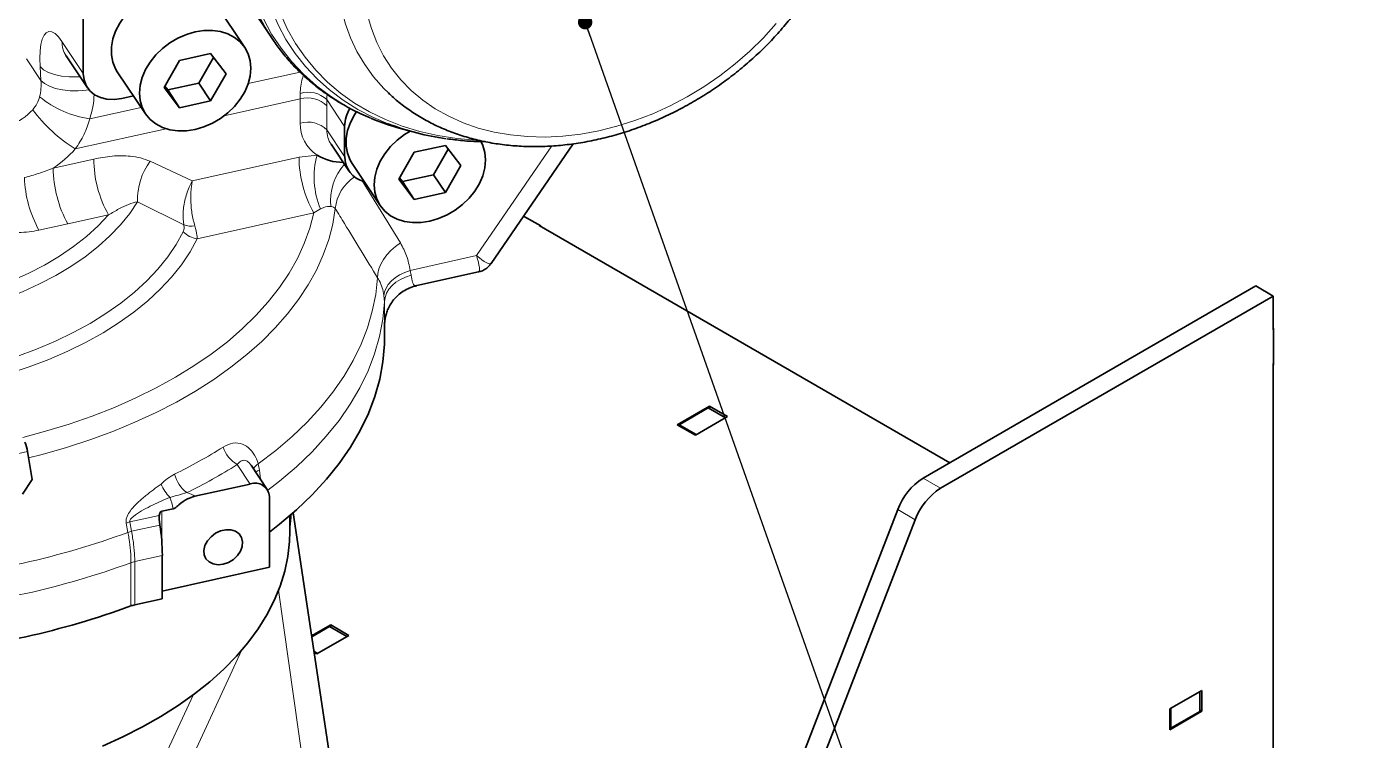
# Paper-space layout 'Blatt1' of a CAD drawing. Header units: millimetres. Extents: x 0 to 1189, y 0 to 841.
# Drawn here: x 952.5 to 1016.8, y 412.9 to 447.5 of the extents above; entities that cross this region are included whole.
import ezdxf

# ---------------------------------------------------------------- set-up
doc = ezdxf.new("R2010")
doc.units = ezdxf.units.MM
doc.layers.add('BESCHRIFTUNG', color=5, linetype='Continuous')
doc.dimstyles.new('SLDDIMSTYLE0', dxfattribs={"dimtxt": 0.18, "dimasz": 0.7, "dimexe": 0, "dimexo": 0.0625, "dimgap": 0, "dimtad": 0, "dimtih": 1, "dimtoh": 1, "dimdec": 0, "dimrnd": 1e-09, "dimzin": 0, "dimdsep": 46, "dimtxsty": 'Standard', "dimblk1": 'DOT', "dimblk2": 'DOT', "dimsah": 1, "dimcen": 0.09, "dimadec": 0, "dimazin": 0, "dimtfac": 0.7, "dimtdec": 0, "dimtofl": 0, "dimtmove": 0, "dimatfit": 3, "dimldrblk": 'DOT', "dimfxl": 1, "dimfrac": 2, "dimtolj": 1, "dimtzin": 0, "dimarcsym": 0})

# ---------------------------------------------------------------- blocks, each defined once
blk = doc.blocks.new('_Dot')
at = {"color": 0, "linetype": 'ByBlock', "lineweight": -2}
blk.add_line((-0.5, 0), (-1, 0), dxfattribs=at)
at = {"color": 0, "linetype": 'ByBlock', "const_width": 0.5}
blk.add_lwpolyline([(-0.25, 0, 1), (0.25, 0, 1)], format="xyb", close=True, dxfattribs=at)

psp = doc.layouts.new('Blatt1')

# ---------------------------------------------------------------- linework, layer by layer
at = {"color": 7, "linetype": 'Continuous', "lineweight": 35}
for p, q in [((955.246, 449.021), (955.246, 445.265)), ((963.089, 446.522), (961.723, 448.569)), ((963.269, 448.671), (964.412, 446.959)), ((964.507, 446.818), (964.412, 446.959)), ((961.431, 446.224), (959.922, 445.888)), ((962.185, 445.248), (961.431, 446.224)), ((954.415, 446.12), (955.449, 444.57)), ((959.922, 445.888), (959.168, 444.577)), ((960.856, 444.799), (961.571, 446.042)), ((956.898, 445.35), (958.264, 443.303)), ((961.431, 443.937), (962.185, 445.248)), ((959.168, 444.577), (959.922, 443.602)), ((959.207, 444.645), (959.347, 444.464)), ((959.347, 444.464), (960.856, 444.799)), ((959.347, 444.464), (959.922, 443.602)), ((960.856, 444.799), (961.431, 443.937)), ((970.134, 444.247), (970.061, 444.316)), ((957.112, 444.047), (957.683, 444.174)), ((959.922, 443.602), (961.431, 443.937)), ((967.937, 441.228), (967.937, 442.697)), ((970.649, 442.595), (971.179, 442.448)), ((967.277, 441.826), (968.14, 440.533)), ((972.827, 441.775), (971.318, 441.439)), ((973.581, 440.799), (972.827, 441.775)), ((975.044, 436.045), (979.035, 441.851)), ((971.318, 441.439), (970.564, 440.129)), ((972.252, 440.35), (972.967, 441.593)), ((968.295, 440.902), (969.66, 438.855)), ((972.827, 439.489), (973.581, 440.799)), ((970.564, 440.129), (971.318, 439.153)), ((970.603, 440.196), (970.743, 440.015)), ((970.743, 440.015), (972.252, 440.35)), ((970.743, 440.015), (971.318, 439.153)), ((972.252, 440.35), (972.827, 439.489)), ((971.318, 439.153), (972.827, 439.489)), ((977.456, 437.866), (976.625, 438.346)), ((977.386, 437.891), (977.4, 437.899)), ((997.324, 426.381), (977.386, 437.891)), ((977.456, 437.85), (977.456, 437.866)), ((971.437, 434.969), (974.436, 435.635)), ((996.021, 425.629), (1012.175, 434.954)), ((1012.175, 434.954), (1013.024, 434.464)), ((996.87, 425.139), (1013.024, 434.464)), ((1013.024, 434.464), (1013.024, 432.831)), ((969.879, 432.51), (969.879, 433.195)), ((1013.038, 432.905), (1013.024, 432.913)), ((1013.038, 432.84), (1013.024, 432.831)), ((1013.038, 431.108), (1013.038, 432.905)), ((1013.024, 431.198), (1013.038, 431.206)), ((1013.024, 431.198), (1013.024, 408.008)), ((1013.024, 431.117), (1013.038, 431.108)), ((985.645, 429.122), (984.089, 428.224)), ((985.588, 429.041), (984.174, 428.224)), ((985.588, 429.041), (986.423, 428.559)), ((986.522, 428.616), (985.645, 429.122)), ((985.645, 429.008), (985.645, 429.122)), ((984.089, 428.224), (984.966, 427.718)), ((984.174, 428.224), (985.008, 427.743)), ((984.174, 428.224), (984.174, 428.175)), ((984.966, 427.718), (986.522, 428.616)), ((952.758, 425.562), (952.545, 426.916)), ((964.181, 425.085), (963.402, 426.252)), ((952.289, 424.857), (952.758, 425.562)), ((963.349, 425.346), (960.661, 424.749)), ((964.282, 424.737), (964.282, 421.308)), ((959.056, 424.023), (959.616, 424.147)), ((965.279, 423.038), (965.279, 423.807)), ((969.795, 395.042), (965.433, 423.941)), ((988.265, 407.27), (994.797, 424.105)), ((958.942, 423.527), (958.967, 423.356)), ((995.645, 423.615), (989.113, 406.78)), ((959.085, 421.88), (959.085, 419.781)), ((964.282, 421.308), (959.085, 420.152)), ((957.747, 419.484), (959.085, 419.781)), ((967.26, 418.509), (966.334, 417.974)), ((968.137, 418.003), (967.26, 418.509)), ((967.26, 418.395), (967.26, 418.509)), ((967.203, 418.427), (966.34, 417.929)), ((966.581, 417.105), (968.137, 418.003)), ((967.203, 418.427), (968.038, 417.946)), ((966.446, 417.232), (966.624, 417.129)), ((966.454, 417.178), (966.581, 417.105)), ((1008.004, 414.435), (1009.559, 415.333)), ((1009.559, 415.333), (1009.559, 414.321)), ((1009.46, 414.313), (1009.46, 415.276)), ((1008.004, 413.423), (1008.004, 414.435)), ((1009.559, 414.321), (1008.004, 413.423)), ((1008.046, 413.496), (1008.046, 414.46)), ((1008.046, 413.496), (1009.46, 414.313)), ((1009.46, 414.378), (1009.559, 414.321)), ((1008.004, 413.521), (1008.046, 413.496))]:
    psp.add_line(p, q, dxfattribs=at)
at = {"color": 8, "linetype": 'Continuous', "lineweight": 18}
for p, q in [((954.212, 446.815), (955.246, 445.265)), ((952.489, 445.968), (953.187, 444.922)), ((953.187, 444.922), (953.146, 445.593)), ((963.256, 444.771), (965.778, 445.331)), ((955.557, 443.059), (958.056, 443.615)), ((965.782, 444.028), (962.089, 443.207)), ((965.782, 442.852), (965.782, 444.028)), ((967.937, 442.697), (967.073, 443.993)), ((967.075, 443.697), (967.075, 442.521)), ((959.264, 442.579), (954.86, 441.6)), ((967.075, 442.521), (967.937, 441.228)), ((974.337, 436.425), (977.997, 441.749)), ((953.785, 440.674), (955.755, 441.113)), ((958.498, 441.005), (960.541, 440.053)), ((960.541, 440.053), (965.722, 441.205)), ((965.722, 441.205), (966.599, 441.304)), ((968.767, 440.088), (970.647, 437.039)), ((960.126, 437.912), (957.882, 439.042)), ((966.441, 438.495), (960.778, 437.236)), ((966.766, 438.691), (966.441, 438.495)), ((954.503, 437.964), (953.094, 437.663)), ((956.474, 438.402), (954.503, 437.964)), ((971.115, 435.709), (974.337, 436.425)), ((971.115, 435.709), (971.159, 435.477)), ((969.869, 434.187), (969.845, 434.494)), ((952.545, 426.916), (937.427, 423.555)), ((963.349, 425.346), (962.72, 426.29)), ((963.745, 426.318), (963.806, 426.025)), ((963.806, 426.025), (963.847, 425.585)), ((996.021, 425.629), (996.87, 425.139)), ((958.936, 423.823), (957.502, 423.504)), ((959.056, 424.023), (959.056, 422.576)), ((995.645, 423.615), (994.797, 424.105)), ((957.418, 423), (957.331, 423.454)), ((957.502, 423.504), (957.588, 423.05)), ((957.588, 423.05), (958.967, 423.356)), ((959.085, 421.88), (957.747, 421.583)), ((957.562, 419.429), (957.562, 421.528)), ((957.747, 421.583), (957.747, 419.484)), ((964.729, 420.191), (969.211, 388.642)), ((962.951, 417.297), (959.296, 409.423)), ((958.337, 410.288), (960.575, 415.109))]:
    psp.add_line(p, q, dxfattribs=at)
at = {"color": 8, "linetype": 'Continuous', "lineweight": 18, "flags": 128}
for points in [[(964.412, 446.959), (964.073, 447.504), (963.696, 448.232), (963.381, 448.994), (963.128, 449.785), (962.939, 450.604), (962.814, 451.446), (962.755, 452.308), (962.762, 453.185), (962.834, 454.075), (962.971, 454.974), (963.173, 455.877)], [(963.41, 455.65), (963.206, 454.733), (963.068, 453.821), (962.999, 452.918), (962.997, 452.028), (963.063, 451.154), (963.197, 450.302), (963.398, 449.475), (963.665, 448.675), (963.997, 447.908), (964.393, 447.176), (964.85, 446.483), (965.367, 445.832), (965.941, 445.225), (966.57, 444.665), (967.251, 444.156), (967.981, 443.698), (968.756, 443.295), (969.21, 443.094)], [(970.043, 442.825), (969.336, 443.129), (968.581, 443.522), (967.871, 443.967), (967.208, 444.463), (966.595, 445.008), (966.036, 445.599), (965.533, 446.233), (965.088, 446.908), (964.703, 447.621), (964.379, 448.368), (964.119, 449.146), (963.924, 449.952), (963.793, 450.781), (963.729, 451.632), (963.731, 452.498), (963.798, 453.378), (963.932, 454.266), (964.131, 455.159)], [(964.522, 454.966), (964.324, 454.071), (964.192, 453.18), (964.127, 452.298), (964.131, 451.43), (964.202, 450.579), (964.341, 449.749), (964.546, 448.944), (964.817, 448.168), (965.153, 447.425), (965.552, 446.718), (966.012, 446.05), (966.531, 445.424), (967.107, 444.844), (967.736, 444.311), (968.417, 443.829), (969.145, 443.4), (969.918, 443.026), (970.731, 442.708), (971.582, 442.448), (972.465, 442.247), (973.378, 442.107), (974.315, 442.027), (974.346, 442.025)], [(970.061, 444.316), (969.835, 444.539), (969.344, 445.094), (968.91, 445.691), (968.534, 446.327), (968.218, 446.998), (967.965, 447.701), (967.776, 448.433), (967.651, 449.188), (967.591, 449.964), (967.597, 450.756), (967.668, 451.561), (967.804, 452.373)], [(969.032, 448.142), (969.233, 447.439), (969.499, 446.765), (969.828, 446.125), (970.218, 445.522), (970.666, 444.961), (971.171, 444.444), (971.729, 443.974), (972.337, 443.554), (972.992, 443.186), (973.689, 442.873), (974.425, 442.616), (975.195, 442.418), (975.996, 442.278), (976.821, 442.198), (977.668, 442.178), (978.529, 442.219), (979.402, 442.32), (980.28, 442.48), (981.158, 442.699), (982.032, 442.976), (982.896, 443.308), (983.745, 443.694), (984.575, 444.131), (985.381, 444.618), (986.157, 445.151), (986.9, 445.727), (987.605, 446.343), (988.267, 446.995), (988.885, 447.68)], [(953.146, 445.593), (953.134, 445.994), (953.148, 446.355), (953.188, 446.667), (953.253, 446.923), (953.342, 447.116), (953.451, 447.242), (953.58, 447.297), (953.724, 447.281), (953.88, 447.194), (954.044, 447.037), (954.212, 446.815)], [(953.146, 445.593), (953.321, 445.441), (953.56, 445.312), (953.855, 445.208), (954.195, 445.136), (954.566, 445.097), (954.955, 445.093), (955.095, 445.1)], [(953.187, 444.922), (953.362, 444.77), (953.601, 444.64), (953.896, 444.537), (954.236, 444.465), (954.607, 444.426), (954.996, 444.422), (955.386, 444.453), (955.522, 444.472)], [(957.882, 439.042), (957.499, 438.471), (957.05, 437.916), (956.539, 437.379), (955.966, 436.863), (955.335, 436.371), (954.649, 435.904), (953.91, 435.464), (953.122, 435.054), (952.288, 434.675), (951.412, 434.329), (950.499, 434.017), (949.551, 433.742), (948.574, 433.503), (947.571, 433.303), (946.547, 433.142), (945.507, 433.02), (945.468, 433.017)], [(952.318, 427.608), (953.417, 427.902), (954.568, 428.254), (955.683, 428.642), (956.76, 429.065), (957.795, 429.521), (958.786, 430.009), (959.728, 430.528), (960.62, 431.075), (961.458, 431.651), (962.241, 432.251), (962.965, 432.876), (963.629, 433.523), (964.231, 434.19), (964.768, 434.874), (965.239, 435.575), (965.643, 436.29), (965.979, 437.016), (966.245, 437.752), (966.441, 438.495)], [(967.482, 438.714), (967.356, 437.957), (967.161, 437.206), (966.896, 436.461), (966.563, 435.725), (966.162, 435.001), (965.695, 434.291), (965.163, 433.595), (964.567, 432.917), (963.91, 432.258), (963.193, 431.621), (962.417, 431.007), (961.586, 430.417), (960.702, 429.854), (959.766, 429.318), (958.783, 428.813), (957.754, 428.338), (956.683, 427.896), (955.573, 427.488), (954.426, 427.114), (953.246, 426.776), (952.594, 426.608)], [(944.574, 433.596), (944.94, 433.623), (945.98, 433.726), (947.005, 433.871), (948.009, 434.057), (948.989, 434.283), (949.94, 434.547), (950.856, 434.849), (951.734, 435.186), (952.569, 435.558), (953.358, 435.963), (954.096, 436.399), (954.779, 436.862), (955.406, 437.352), (955.971, 437.867), (956.474, 438.402)], [(949.022, 430.714), (950.018, 430.944), (951.039, 431.222), (952.027, 431.537), (952.979, 431.888), (953.89, 432.272), (954.758, 432.689), (955.579, 433.136), (956.349, 433.613), (957.066, 434.116), (957.726, 434.645), (958.327, 435.196), (958.867, 435.769), (959.344, 436.359), (959.755, 436.966), (960.098, 437.587)], [(960.778, 437.236), (960.429, 436.603), (960.012, 435.984), (959.529, 435.381), (958.983, 434.796), (958.375, 434.232), (957.708, 433.69), (956.985, 433.174), (956.207, 432.684), (955.379, 432.223), (954.502, 431.792), (953.582, 431.393), (952.62, 431.028), (951.621, 430.698), (950.589, 430.404), (949.8, 430.21)], [(970.647, 437.039), (970.402, 436.866), (970.179, 436.673), (969.983, 436.464), (969.818, 436.244), (969.688, 436.017), (969.596, 435.789), (969.543, 435.565), (969.532, 435.35)], [(963.745, 426.318), (964.596, 426.97), (965.386, 427.647), (966.112, 428.347), (966.774, 429.068), (967.368, 429.809), (967.893, 430.566), (968.348, 431.339), (968.732, 432.125), (969.043, 432.921), (969.28, 433.725), (969.443, 434.536), (969.532, 435.35)], [(971.115, 435.709), (970.851, 435.609), (970.608, 435.489), (970.392, 435.35), (970.207, 435.196), (970.057, 435.029), (969.945, 434.854), (969.874, 434.674), (969.845, 434.494)], [(971.159, 435.477), (970.891, 435.388), (970.645, 435.272), (970.426, 435.131), (970.238, 434.97), (970.085, 434.791), (969.971, 434.598), (969.899, 434.395), (969.869, 434.187)], [(969.869, 434.187), (969.789, 433.341), (969.63, 432.498), (969.392, 431.662), (969.075, 430.834), (968.681, 430.018), (968.211, 429.215), (967.666, 428.428), (967.047, 427.66), (966.357, 426.912), (965.598, 426.186), (964.771, 425.486), (964.203, 425.048)], [(965.337, 423.858), (965.333, 423.728), (965.279, 423.114)]]:
    psp.add_lwpolyline(points, dxfattribs=at)
at = {"color": 7, "linetype": 'Continuous', "lineweight": 35, "flags": 128}
for points in [[(961.723, 448.569), (961.666, 448.65), (961.425, 448.908), (961.13, 449.117), (960.79, 449.272), (960.412, 449.368), (960.006, 449.403), (959.583, 449.376), (959.152, 449.288), (958.726, 449.142), (958.315, 448.94), (957.928, 448.688), (957.577, 448.393), (957.27, 448.061), (957.014, 447.701), (956.816, 447.323), (956.681, 446.935), (956.613, 446.548), (956.613, 446.172), (956.681, 445.815), (956.816, 445.488), (956.898, 445.35)], [(960.677, 447.281), (960.253, 447.157), (959.84, 446.979), (959.448, 446.749), (959.086, 446.475), (958.763, 446.162), (958.487, 445.818), (958.265, 445.452), (958.103, 445.072), (958.004, 444.689), (957.97, 444.311), (958.004, 443.948), (958.103, 443.609), (958.265, 443.302), (958.487, 443.034), (958.763, 442.813), (959.086, 442.643), (959.448, 442.53), (959.84, 442.475), (960.253, 442.48), (960.677, 442.545), (961.1, 442.668), (961.513, 442.847), (961.905, 443.076), (962.267, 443.351), (962.59, 443.664), (962.866, 444.008), (963.088, 444.374), (963.25, 444.753), (963.349, 445.136), (963.383, 445.514), (963.349, 445.877), (963.25, 446.217), (963.088, 446.524), (962.866, 446.791), (962.59, 447.012), (962.267, 447.182), (961.905, 447.296), (961.513, 447.351), (961.1, 447.346), (960.677, 447.281)], [(955.246, 445.265), (955.282, 444.954), (955.388, 444.672), (955.56, 444.428), (955.793, 444.232), (956.075, 444.092), (956.398, 444.012), (956.748, 443.997), (957.112, 444.047)], [(968.513, 443.41), (968.414, 443.259), (968.217, 442.884), (968.081, 442.5), (968.011, 442.117), (968.008, 441.743), (968.071, 441.389), (968.2, 441.062), (968.295, 440.902)], [(971.115, 442.466), (970.844, 442.301), (970.482, 442.026), (970.159, 441.713), (969.883, 441.369), (969.661, 441.003), (969.499, 440.624), (969.4, 440.24), (969.366, 439.862), (969.4, 439.499), (969.499, 439.16), (969.661, 438.853), (969.883, 438.585), (970.159, 438.364), (970.482, 438.195), (970.844, 438.081), (971.236, 438.026), (971.649, 438.031), (972.073, 438.096), (972.496, 438.219), (972.909, 438.398), (973.301, 438.627), (973.663, 438.902), (973.986, 439.215), (974.262, 439.559), (974.484, 439.925), (974.647, 440.304), (974.746, 440.688), (974.779, 441.066), (974.746, 441.429), (974.647, 441.768), (974.545, 441.976)], [(964.282, 423.008), (964.775, 423.39), (965.604, 424.093), (966.366, 424.822), (967.058, 425.573), (967.678, 426.345), (968.223, 427.136), (968.694, 427.942), (969.087, 428.762), (969.402, 429.593), (969.638, 430.433), (969.795, 431.28), (969.871, 432.129), (969.879, 432.51)], [(956.181, 412.633), (957.17, 413.08), (958.115, 413.558), (959.012, 414.067), (959.858, 414.603), (960.65, 415.166), (961.387, 415.753), (962.065, 416.364), (962.683, 416.995), (963.239, 417.646), (963.731, 418.313), (964.157, 418.996), (964.516, 419.691), (964.807, 420.397), (965.029, 421.11), (965.181, 421.83), (965.263, 422.554), (965.279, 423.038)], [(962.043, 421.454), (961.788, 421.428), (961.553, 421.466), (961.353, 421.563), (961.205, 421.714), (961.119, 421.906), (961.102, 422.127), (961.154, 422.358), (961.272, 422.584), (961.448, 422.787), (961.667, 422.953), (961.914, 423.068), (962.171, 423.126), (962.418, 423.12), (962.638, 423.052), (962.813, 422.927), (962.931, 422.753), (962.984, 422.545), (962.966, 422.317), (962.88, 422.086), (962.732, 421.87), (962.533, 421.683), (962.297, 421.541), (962.043, 421.454)]]:
    psp.add_lwpolyline(points, dxfattribs=at)
at = {"color": 8, "linetype": 'Continuous', "lineweight": 18}
for centre, radius, start, end in [((955.443, 446.797), 1.231, 179.15918, 213.3481), ((966.162, 443.022), 1.331, 46.84473, 106.65772), ((946.631, 444.027), 19.152, 0.00427, 0.81124), ((956.287, 448.017), 5.011, 230.89016, 261.61974), ((966.151, 442.78), 1.301, 44.78387, 106.46749), ((946.008, 443.695), 21.067, 0.00427, 0.81124), ((950.848, 445.215), 2.589, 288.95364, 318.60452), ((958.896, 448.065), 7.621, 216.76373, 238.02674), ((966.151, 441.604), 1.301, 44.78387, 106.46749), ((967.589, 442.816), 1.807, 178.86266, 236.77368), ((968.306, 442.502), 1.231, 179.15918, 213.3481), ((950.998, 445), 5.146, 302.79406, 318.63862), ((961.35, 441.146), 5.595, 180.33805, 209.36467), ((961, 439.141), 3.12, 143.31603, 181.82246), ((971.317, 441.238), 5.595, 180.33805, 209.36467), ((970.454, 440.239), 3.999, 164.55413, 202.76547), ((959.38, 440.707), 5.595, 180.33805, 209.36467), ((969.968, 439.081), 2.711, 139.00675, 185.67351), ((958.063, 440.405), 5.675, 181.95443, 208.8927), ((969.569, 438.491), 2.1, 123.38953, 173.8873), ((960.512, 439.22), 1.363, 253.55385, 276.33396), ((960.985, 438.47), 1.252, 224.88314, 260.48494), ((948.655, 448.41), 25.134, 296.01858, 302.18487), ((963.484, 427.594), 1.512, 197.52028, 239.63563), ((948.859, 448.313), 26.022, 296.01858, 302.18487), ((964.022, 425.811), 0.578, 118.62061, 151.63886), ((961.281, 426.241), 1.655, 194.59625, 232.4958), ((964.089, 425.293), 0.785, 111.10679, 126.51399), ((960.959, 426.182), 2.113, 203.49633, 224.54575), ((956.586, 423.551), 3.088, 11.13453, 21.83445), ((958.361, 420.275), 3.342, 104.90813, 107.96501), ((958.448, 419.819), 3.344, 104.90015, 107.94525), ((943.643, 460.588), 40.033, 274.94276, 290.12502), ((943.654, 459.6), 40.533, 274.99947, 290.06831), ((958.044, 420.23), 1.385, 102.41276, 110.37322)]:
    psp.add_arc(centre, radius, start, end, dxfattribs=at)
at = {"color": 7, "linetype": 'Continuous', "lineweight": 35}
for centre, radius, start, end in [((969.718, 442.659), 1.781, 149.0009, 178.764), ((973.904, 454.327), 12.175, 247.32008, 254.49238), ((974.56, 454.517), 12.533, 248.87698, 262.25234), ((967.846, 443.301), 2.354, 238.0147, 270.43674), ((969.179, 441.223), 1.241, 179.78061, 256.3175), ((950.568, 426.615), 2, 8.67051, 22.53401), ((997.677, 423.044), 3.07, 122.63797, 159.77289), ((963.591, 424.697), 0.693, 3.32248, 110.41405), ((998.525, 422.554), 3.07, 122.63797, 159.77289), ((948.878, 421.804), 10.208, 0.42966, 8.74975), ((943.654, 457.501), 40.533, 274.99947, 290.06831), ((958.044, 418.131), 1.385, 102.41276, 110.37322)]:
    psp.add_arc(centre, radius, start, end, dxfattribs=at)
at = {"color": 8, "linetype": 'Continuous', "lineweight": 18}
for centre, major_axis, ratio, start_param, end_param in [((951.321, 444.507), (0.937, 1.822), 0.893821, 4.953395, 5.35166), ((952.031, 443.688), (2.949, 2.724), 0.844176, 5.281369, 5.604734), ((973.618, 437.502), (-1.419, 1.464), 0.146912, 2.245531, 3.171151), ((973.618, 437.502), (-0.826, 1.864), 0.138907, 3.113712, 4.036158), ((959.786, 424.262), (1.214, -0.069), 0.613023, 0.800931, 1.191931)]:
    psp.add_ellipse(centre, major_axis=major_axis, ratio=ratio, start_param=start_param, end_param=end_param, dxfattribs=at)
at = {"color": 7, "linetype": 'Continuous', "lineweight": 35}
psp.add_ellipse((959.128, 423.568), major_axis=(-0.066, 0.486), ratio=0.388912, start_param=0.966609, end_param=1.603646, dxfattribs=at)
for points, knots in [([(970.142, 444.246), (970.173, 444.215), (970.377, 444.014), (970.796, 443.684), (971.4, 443.261), (972.049, 442.889), (972.735, 442.565), (973.456, 442.29), (974.208, 442.067), (974.988, 441.897), (975.792, 441.781), (976.617, 441.718), (977.458, 441.71), (978.311, 441.757), (979.172, 441.858), (980.037, 442.012), (980.902, 442.22), (981.762, 442.479), (982.614, 442.789), (983.453, 443.148), (984.276, 443.554), (985.078, 444.006), (985.857, 444.5), (986.608, 445.036), (987.328, 445.61), (988.013, 446.22), (988.661, 446.862), (989.268, 447.535), (989.831, 448.235), (990.348, 448.959), (990.815, 449.703), (991.231, 450.464), (991.593, 451.239), (991.859, 451.913), (991.993, 452.328), (992.042, 452.48)], [0, 0, 0, 0, 0.0056856, 0.0365046, 0.0673863, 0.0983481, 0.1294008, 0.1605482, 0.1917883, 0.2231137, 0.2545141, 0.2859771, 0.3174902, 0.3490416, 0.3806207, 0.4122188, 0.4438292, 0.4754468, 0.5070678, 0.5386903, 0.5703136, 0.6019381, 0.6335645, 0.665194, 0.6968276, 0.7284663, 0.7601113, 0.7917632, 0.8234222, 0.8550874, 0.8867564, 0.918425, 0.9500873, 0.9817357, 1, 1, 1, 1]), ([(964.514, 446.814), (964.647, 446.628), (964.933, 446.227), (965.434, 445.657), (966.002, 445.096), (966.618, 444.578), (967.278, 444.104), (967.98, 443.678), (968.612, 443.345), (969.023, 443.176), (969.174, 443.114)], [0, 0, 0, 0, 0.11566, 0.249613, 0.383623, 0.517769, 0.652124, 0.786739, 0.92165, 1, 1, 1, 1]), ([(954.402, 446.139), (954.401, 446.14), (954.396, 446.146), (954.406, 446.131), (954.415, 446.12)], [0, 0, 0, 0, 0.204786, 1, 1, 1, 1]), ([(972.907, 442.094), (973.155, 442.063), (973.697, 441.993), (974.317, 441.953), (974.692, 441.956), (974.759, 441.957)], [0, 0, 0, 0, 0.4078433, 0.8931904, 1, 1, 1, 1]), ([(974.43, 435.64), (974.458, 435.645), (974.565, 435.662), (974.74, 435.75), (974.923, 435.884), (975.008, 436.002), (975.042, 436.051)], [0, 0, 0, 0, 0.113535, 0.42638, 0.766722, 1, 1, 1, 1]), ([(969.879, 433.158), (969.879, 433.157), (969.879, 433.152), (969.879, 433.179), (969.885, 433.249), (969.9, 433.368), (969.934, 433.533), (969.999, 433.741), (970.107, 433.979), (970.263, 434.223), (970.466, 434.454), (970.713, 434.661), (970.999, 434.825), (971.244, 434.928), (971.396, 434.955), (971.438, 434.962)], [0, 0, 0, 0, 0.019843, 0.082051, 0.137496, 0.191374, 0.252715, 0.330545, 0.421852, 0.520016, 0.624414, 0.733159, 0.844471, 0.957192, 1, 1, 1, 1]), ([(959.616, 424.147), (959.642, 424.157), (959.746, 424.196), (959.951, 424.399), (960.266, 424.624), (960.542, 424.711), (960.661, 424.749)], [0, 0, 0, 0, 0.067414, 0.275915, 0.689916, 1, 1, 1, 1]), ([(958.936, 423.823), (958.941, 423.856), (958.95, 423.908), (958.981, 423.971), (959.016, 424.009), (959.044, 424.019), (959.056, 424.023)], [0, 0, 0, 0, 0.403015, 0.621773, 0.842628, 1, 1, 1, 1])]:
    psp.add_open_spline(points, degree=3, knots=knots, dxfattribs=at)
at = {"color": 8, "linetype": 'Continuous', "lineweight": 18}
for points, knots in [([(965.78, 444.298), (965.785, 444.415), (965.794, 444.654), (965.856, 444.952), (965.923, 445.125), (965.94, 445.172)], [0, 0, 0, 0, 0.415369, 0.843337, 1, 1, 1, 1]), ([(967.089, 444.252), (967.086, 444.24), (967.065, 444.149), (967.069, 444.066), (967.073, 443.993)], [0, 0, 0, 0, 0.133306, 1, 1, 1, 1]), ([(952.79, 443.503), (952.868, 443.603), (953.016, 443.792), (953.091, 444.021), (953.126, 444.128)], [0, 0, 0, 0, 0.528647, 1, 1, 1, 1]), ([(955.557, 443.059), (955.477, 442.805), (955.315, 442.29), (955.013, 441.832), (954.86, 441.6)], [0, 0, 0, 0, 0.492202, 1, 1, 1, 1]), ([(955.755, 441.113), (956.052, 441.168), (956.654, 441.28), (957.419, 441.274), (958.04, 441.178), (958.344, 441.063), (958.498, 441.005)], [0, 0, 0, 0, 0.305556, 0.620136, 0.808044, 1, 1, 1, 1]), ([(952.391, 440.211), (952.625, 440.275), (953.093, 440.402), (953.554, 440.584), (953.785, 440.674)], [0, 0, 0, 0, 0.497843, 1, 1, 1, 1]), ([(960.541, 440.053), (960.54, 440.052), (960.498, 439.976), (960.361, 439.704), (960.183, 439.186), (960.071, 438.508), (960.107, 438.111), (960.126, 437.912)], [0, 0, 0, 0, 0.0019722, 0.1207615, 0.4159353, 0.7079033, 1, 1, 1, 1]), ([(960.541, 440.053), (960.54, 440.052), (960.525, 439.974), (960.481, 439.693), (960.455, 439.162), (960.507, 438.469), (960.61, 438.066), (960.662, 437.864)], [0, 0, 0, 0, 0.001972, 0.1206929, 0.415915, 0.7078923, 1, 1, 1, 1]), ([(957.882, 439.042), (957.737, 439.005), (957.442, 438.93), (956.968, 438.694), (956.642, 438.501), (956.474, 438.402)], [0, 0, 0, 0, 0.320752, 0.649831, 1, 1, 1, 1]), ([(967.271, 438.813), (967.157, 438.81), (966.99, 438.805), (966.82, 438.719), (966.766, 438.691)], [0, 0, 0, 0, 0.679758, 1, 1, 1, 1]), ([(967.482, 438.714), (967.424, 438.756), (967.359, 438.802), (967.279, 438.812), (967.271, 438.813)], [0, 0, 0, 0, 0.895105, 1, 1, 1, 1]), ([(969.532, 435.35), (969, 436.227), (968.319, 437.349), (967.632, 438.469), (967.482, 438.714)], [0, 0, 0, 0, 0.780943, 1, 1, 1, 1]), ([(960.098, 437.587), (960.117, 437.634), (960.154, 437.725), (960.135, 437.851), (960.126, 437.912)], [0, 0, 0, 0, 0.521672, 1, 1, 1, 1]), ([(960.662, 437.864), (960.705, 437.706), (960.768, 437.469), (960.776, 437.294), (960.778, 437.236)], [0, 0, 0, 0, 0.669861, 1, 1, 1, 1]), ([(953.094, 437.663), (952.936, 437.633), (952.615, 437.574), (952.083, 437.54), (951.72, 437.563), (951.528, 437.576)], [0, 0, 0, 0, 0.313257, 0.635618, 1, 1, 1, 1]), ([(970.647, 437.039), (970.757, 436.836), (970.98, 436.424), (971.069, 435.949), (971.115, 435.709)], [0, 0, 0, 0, 0.493341, 1, 1, 1, 1]), ([(969.845, 434.494), (969.821, 434.621), (969.773, 434.878), (969.651, 435.157), (969.559, 435.306), (969.532, 435.35)], [0, 0, 0, 0, 0.407729, 0.824045, 1, 1, 1, 1]), ([(971.159, 435.477), (971.18, 435.352), (971.222, 435.103), (971.334, 434.958), (971.404, 434.983), (971.432, 434.992)], [0, 0, 0, 0, 0.378764, 0.755134, 1, 1, 1, 1]), ([(969.879, 433.195), (969.878, 433.263), (969.878, 433.412), (969.872, 433.75), (969.87, 434.047), (969.869, 434.187)], [0, 0, 0, 0, 0.309765, 0.67386, 1, 1, 1, 1]), ([(962.042, 427.139), (962.196, 427.216), (962.503, 427.37), (962.971, 427.322), (963.357, 427.06), (963.608, 426.698), (963.706, 426.427), (963.745, 426.318)], [0, 0, 0, 0, 0.233186, 0.467497, 0.676567, 0.869644, 1, 1, 1, 1]), ([(963.397, 426.248), (963.368, 426.292), (963.302, 426.393), (963.179, 426.476), (963.034, 426.508), (962.872, 426.458), (962.774, 426.35), (962.72, 426.29)], [0, 0, 0, 0, 0.132174, 0.304589, 0.458041, 0.698949, 1, 1, 1, 1]), ([(959.021, 425.339), (959.126, 425.433), (959.336, 425.62), (959.566, 425.756), (959.68, 425.824)], [0, 0, 0, 0, 0.500652, 1, 1, 1, 1]), ([(957.331, 423.454), (957.326, 423.501), (957.317, 423.608), (957.384, 423.822), (957.572, 424.119), (957.886, 424.456), (958.389, 424.885), (958.773, 425.161), (959.021, 425.339)], [0, 0, 0, 0, 0.050981, 0.116509, 0.234823, 0.43414, 0.634419, 1, 1, 1, 1]), ([(959.453, 424.699), (959.168, 424.578), (958.599, 424.334), (957.999, 424.01), (957.669, 423.766), (957.581, 423.686), (957.526, 423.617), (957.503, 423.565), (957.497, 423.53), (957.5, 423.511), (957.502, 423.504)], [0, 0, 0, 0, 0.4058823, 0.8099877, 0.8695907, 0.9226208, 0.9582989, 0.9760361, 0.9911465, 1, 1, 1, 1]), ([(960.274, 424.928), (960.138, 424.888), (959.866, 424.808), (959.591, 424.736), (959.453, 424.699)], [0, 0, 0, 0, 0.4997286, 1, 1, 1, 1]), ([(957.588, 423.05), (957.625, 422.842), (957.701, 422.42), (957.742, 421.934), (957.746, 421.664), (957.747, 421.583)], [0, 0, 0, 0, 0.403489, 0.818667, 1, 1, 1, 1]), ([(957.562, 421.528), (957.558, 421.714), (957.548, 422.09), (957.487, 422.596), (957.434, 422.906), (957.418, 423)], [0, 0, 0, 0, 0.403675, 0.819071, 1, 1, 1, 1])]:
    psp.add_open_spline(points, degree=3, knots=knots, dxfattribs=at)

# ---------------------------------------------------------------- leaders
at = {"layer": 'BESCHRIFTUNG'}
psp.add_leader([(979.613, 447.75), (1027.066, 313.537)], dimstyle='SLDDIMSTYLE0', dxfattribs=at)

doc.saveas('drawing.dxf')
